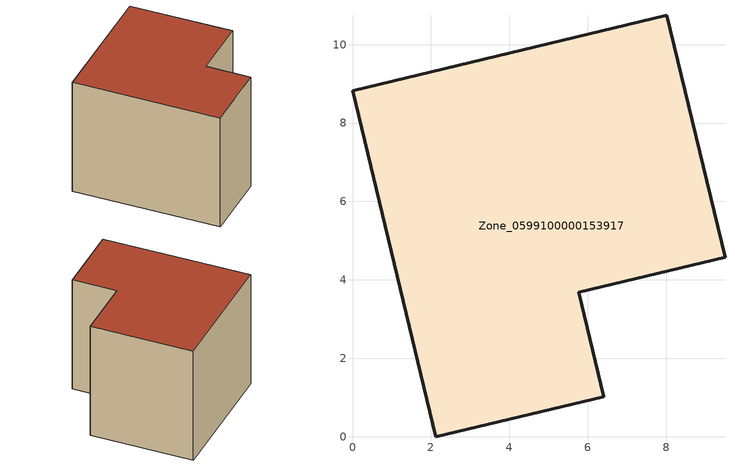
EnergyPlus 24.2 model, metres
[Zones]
Zone_0599100000153917
 floor ground (C_G): 0,8.83 8.02,10.75 9.5,4.58 5.77,3.69 6.41,1.03 2.12,0 z0
 wall outside (C_F): 2.12,0 6.41,1.03 5.77,3.69 9.5,4.58 8.02,10.75 0,8.83 2.12,0 z0:7.5
 roof outside (C_R): 8.02,10.75 0,8.83 2.12,0 6.41,1.03 5.77,3.69 9.5,4.58 z7.5
[BUILDING]
Pand.0599100000153917: North Axis=0; Terrain=City; Loads Convergence Tolerance Value=0.04; Temperature Convergence Tolerance Value=0.4; Solar Distribution=FullExterior; Maximum Number of Warmup Days=25; Minimum Number of Warmup Days=1
[Site:Location]
Rotterdam.The.Hague.AP_ZH_NLD Design_Conditions: Latitude=51.96; Longitude=4.45; Time Zone=1; Elevation=-4.5
[SITE:GROUNDTEMPERATURE:BUILDINGSURFACE]
18, 18, 18, 18, 18, 18, 18, 18, 18, 18, 18, 18
[MATERIAL] Thermal Absorptance=0.9; Solar Absorptance=0.7; Visible Absorptance=0.7
Name | Roughness | Thickness | Conductivity | Density | Specific Heat
G.TC.1965-1974 | MediumSmooth | 0.15 | 0.882353 | 540 | 1210
F.TC.1965-1974 | Rough | 0.3 | 0.697674 | 1920 | 840
R.TC.1965-1974 | MediumRough | 0.2 | 0.232558 | 1500 | 1000
[CONSTRUCTION]
C_G: G.TC.1965-1974
C_F: F.TC.1965-1974
C_R: R.TC.1965-1974
[ZONE]
Zone_0599100000153917: Type=1; Multiplier=1; Ceiling Height=Autocalculate; Volume=Autocalculate; Floor Area=autocalculate; Part of Total Floor Area=Yes
[ZONEINFILTRATION:DESIGNFLOWRATE]
Infil_Zone_0599100000153917: Zone or ZoneList or Space or SpaceList=Zone_0599100000153917; Schedule=AlwaysOn; Design Flow Rate Calculation Method=Flow/Area; Flow Rate per Floor Area=0.003; Constant Term Coefficient=1; Temperature Term Coefficient=0; Velocity Term Coefficient=0; Velocity Squared Term Coefficient=0
[HVACTEMPLATE:ZONE:IDEALLOADSAIRSYSTEM]
Zone_0599100000153917: Maximum Heating Supply Air Temperature=50; Minimum Cooling Supply Air Temperature=13; Maximum Heating Supply Air Humidity Ratio=0.0156; Minimum Cooling Supply Air Humidity Ratio=0.0077; Heating Limit=NoLimit; Cooling Limit=NoLimit; Dehumidification Control Type=ConstantSensibleHeatRatio; Cooling Sensible Heat Ratio=0.7; Dehumidification Setpoint=60; Humidification Control Type=None; Humidification Setpoint=30; Outdoor Air Method=None; Outdoor Air Flow Rate per Person=0.00944; Outdoor Air Flow Rate per Zone Floor Area=0; Outdoor Air Flow Rate per Zone=0; Demand Controlled Ventilation Type=None; Outdoor Air Economizer Type=NoEconomizer; Heat Recovery Type=None; Sensible Heat Recovery Effectiveness=0.7; Latent Heat Recovery Effectiveness=0.65
[ZONECONTROL:THERMOSTAT]
ThermostatControl_Zone_0599100000153917: Zone or ZoneList=Zone_0599100000153917; Control Type Schedule=DualSetpointControlType; Control 1=Thermostat_Zone_0599100000153917; Temperature Difference Between Cutout And Setpoint=0
[THERMOSTATSETPOINT:DUALSETPOINT]
Thermostat_Zone_0599100000153917: Heating Setpoint Temperature Schedule=HeatingSetpoint_Zone_0599100000153917; Cooling Setpoint Temperature Schedule=CoolingSetpoint_Zone_0599100000153917
[SCHEDULE:COMPACT]
HeatingSetpoint_Zone_0599100000153917: Through: 12/31, For: AllDays, Until: 24:00, 21
CoolingSetpoint_Zone_0599100000153917: Through: 12/31, For: AllDays, Until: 24:00, 24
DualSetpointControlType: Through: 12/31, For: AllDays, Until: 24:00, 4
AlwaysOn: Through: 12/31, For: AllDays, Until: 24:00, 1
